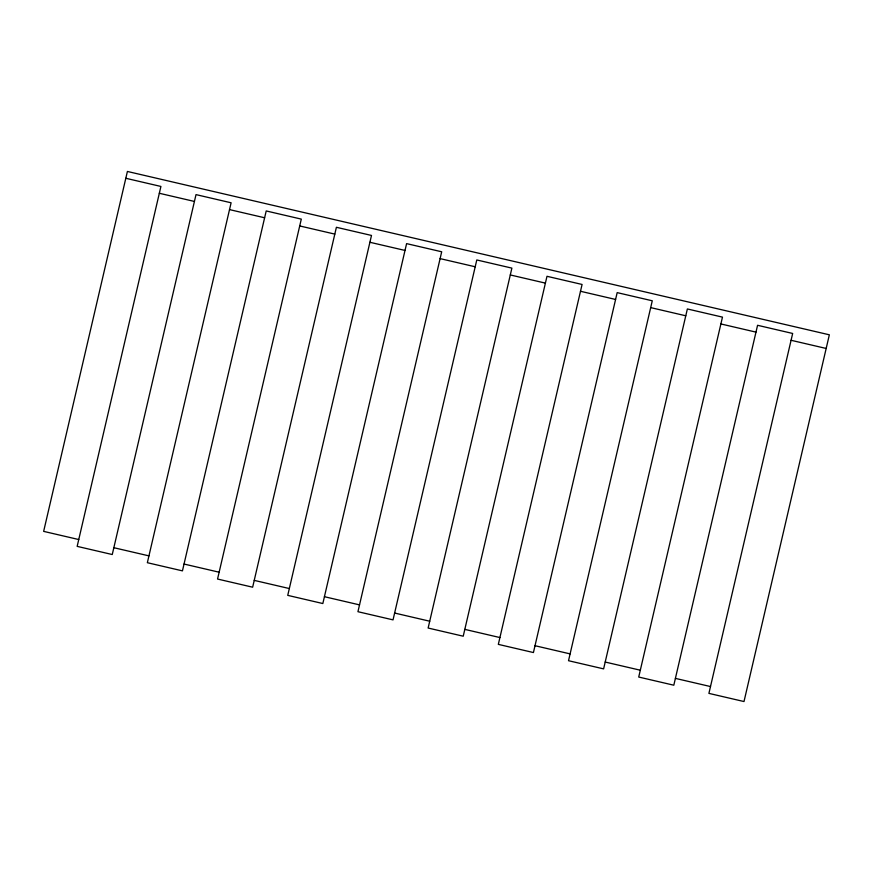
<?xml version="1.0" encoding="UTF-8"?>
<svg xmlns="http://www.w3.org/2000/svg" width="873" height="873" viewBox="0 0 873 873"><rect width="100%" height="100%" fill="white"/><g stroke="black" fill="none" stroke-linecap="round" stroke-linejoin="round"><path stroke-width="1.31" d="M125.821 178.278L160.916 186.451L77.162 546.367L112.257 554.53L196.01 194.614L231.105 202.787L147.351 562.703L182.446 570.866L266.21 210.95L301.305 219.112L217.552 579.039L252.646 587.202L336.4 227.286L371.494 235.448L287.741 595.364L322.835 603.538L406.6 243.622L441.694 251.784L357.941 611.7L393.036 619.874L476.789 259.958L511.884 268.12L428.13 628.036L463.225 636.21L546.989 276.294L582.084 284.456L498.33 644.372L533.425 652.546L617.178 292.619L652.273 300.792L568.519 660.708L603.614 668.871L687.367 308.955L722.473 317.128L638.72 677.044L673.814 685.207L757.568 325.291L792.662 333.464L708.909 693.38L744.003 701.543L829.35 334.806L127.403 171.457L43.65 531.373L78.745 539.536M159.323 193.271L194.428 201.445M229.523 209.607L264.617 217.77M299.712 225.943L334.817 234.106M369.912 242.279L405.007 250.442M440.101 258.615L475.207 266.778M510.301 274.951L545.396 283.114M580.49 291.276L615.585 299.45M650.691 307.612L685.785 315.786M720.88 323.948L755.974 332.122M791.08 340.284L826.174 348.458M113.839 547.709L148.945 555.872M184.039 564.045L219.134 572.208M254.229 580.381L289.334 588.544M324.429 596.706L359.523 604.88M394.618 613.042L429.723 621.216M464.818 629.378L499.913 637.552M535.007 645.714L570.113 653.888M605.207 662.05L640.302 670.213M675.396 678.386L710.502 686.549"/></g></svg>
